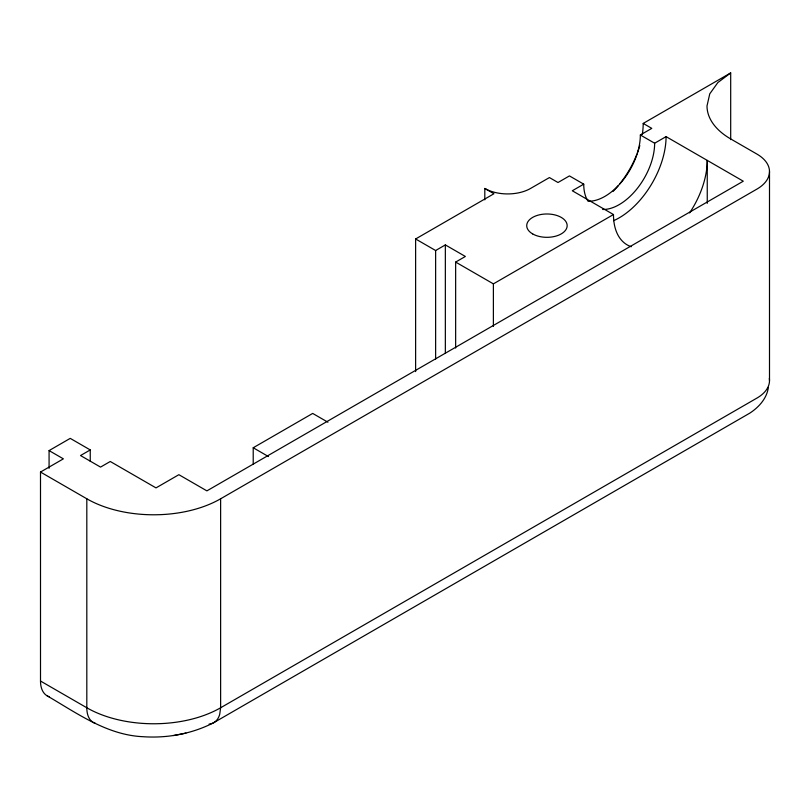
<?xml version="1.0" encoding="UTF-8"?>
<svg xmlns="http://www.w3.org/2000/svg" width="810" height="810" viewBox="0 0 810 810"><rect width="100%" height="100%" fill="white"/><g stroke="black" fill="none" stroke-linecap="round" stroke-linejoin="round"><path stroke-width="1.21" d="M730.691 139.634L730.691 72.91L717.842 82.579L709.762 93.838L707.008 105.928A80.868 46.686 0 0 0 730.691 138.935L756.945 154.092A42.869 24.745 0 0 1 756.945 189.084L220.624 498.788L220.624 707.768L219.733 714.217A32.349 18.681 60 0 1 209.081 724.099M493.381 326.4L493.391 283.865L613.474 214.539A66.309 38.283 -60 0 0 631.274 246.726M768.366 387.403C766.867 398.449 758.838 407.238 749.807 413.13L213.82 722.641C192.122 733.809 167.295 738.386 143.016 736.705C107.122 735.126 77.041 713.256 47.182 695.851M49.076 468.312L49.076 450.593L70.237 438.372L90.244 449.935L90.244 461.295M415.621 371.598L415.621 238.97L493.958 193.742L484.805 188.457L484.805 199.847M642.3 134.521A66.309 38.283 -60 0 0 643.201 123.424L730.691 72.91M49.42 696.833A32.289 18.64 -60 0 1 40.51 681.028L40.5 472.048L63.372 458.845L49.076 450.593M90.244 449.935L80.524 455.544L100.541 467.097L110.261 461.487L156.006 487.893L178.878 474.69L206.894 490.87L743.276 181.197L666.073 136.627L654.642 143.228A50.139 28.947 -60 0 1 602.61 209.456M415.621 238.97L435.628 250.523L445.348 244.914L465.365 256.466L455.645 262.075L455.645 348.067M588.313 201.204A50.139 28.947 -60 0 0 640.346 134.976L651.787 128.375L643.201 123.424M587.847 200.931A50.139 28.947 -60 0 1 583.737 184.164L572.295 190.765L613.474 214.539M253.216 464.049L253.216 447.758L312.69 413.424L327.939 422.223M173.512 735.551L185.925 733.111M640.346 134.976L654.642 143.228M583.737 184.164L569.44 175.912L557.999 182.513L549.423 177.562L530.55 188.457A32.349 18.681 0 0 1 484.805 188.457M455.645 262.075L493.391 283.865M253.216 447.758L268.464 456.556M40.5 472.048L86.812 498.788A94.618 54.624 0 0 0 220.624 498.788M40.5 681.028L86.812 707.768A94.618 54.624 0 0 0 220.624 707.768L756.945 398.075A42.869 24.745 0 0 0 769.338 378.422M769.5 171.588L769.5 380.568M707.251 203.35L707.251 160.4A66.309 38.283 -60 0 1 689.594 212.919M445.348 244.914L445.348 353.484M435.628 250.523L435.628 359.154M86.812 498.788L86.812 707.768A32.289 18.023 -61.6 0 0 95.448 723.401M639.819 145.587A66.309 38.283 -60 0 1 637.379 152.918M636.923 154.123A66.309 38.283 -60 0 1 619.761 183.85M618.121 185.844A66.309 38.283 -60 0 1 612.937 191.524M666.073 136.627A66.309 38.283 -60 0 1 613.626 220.674M532.646 233.908A20.22 11.674 0 0 0 566.473 228.673A20.22 11.674 0 0 0 541.708 214.377A20.22 11.674 0 0 0 532.646 233.908"/></g></svg>
